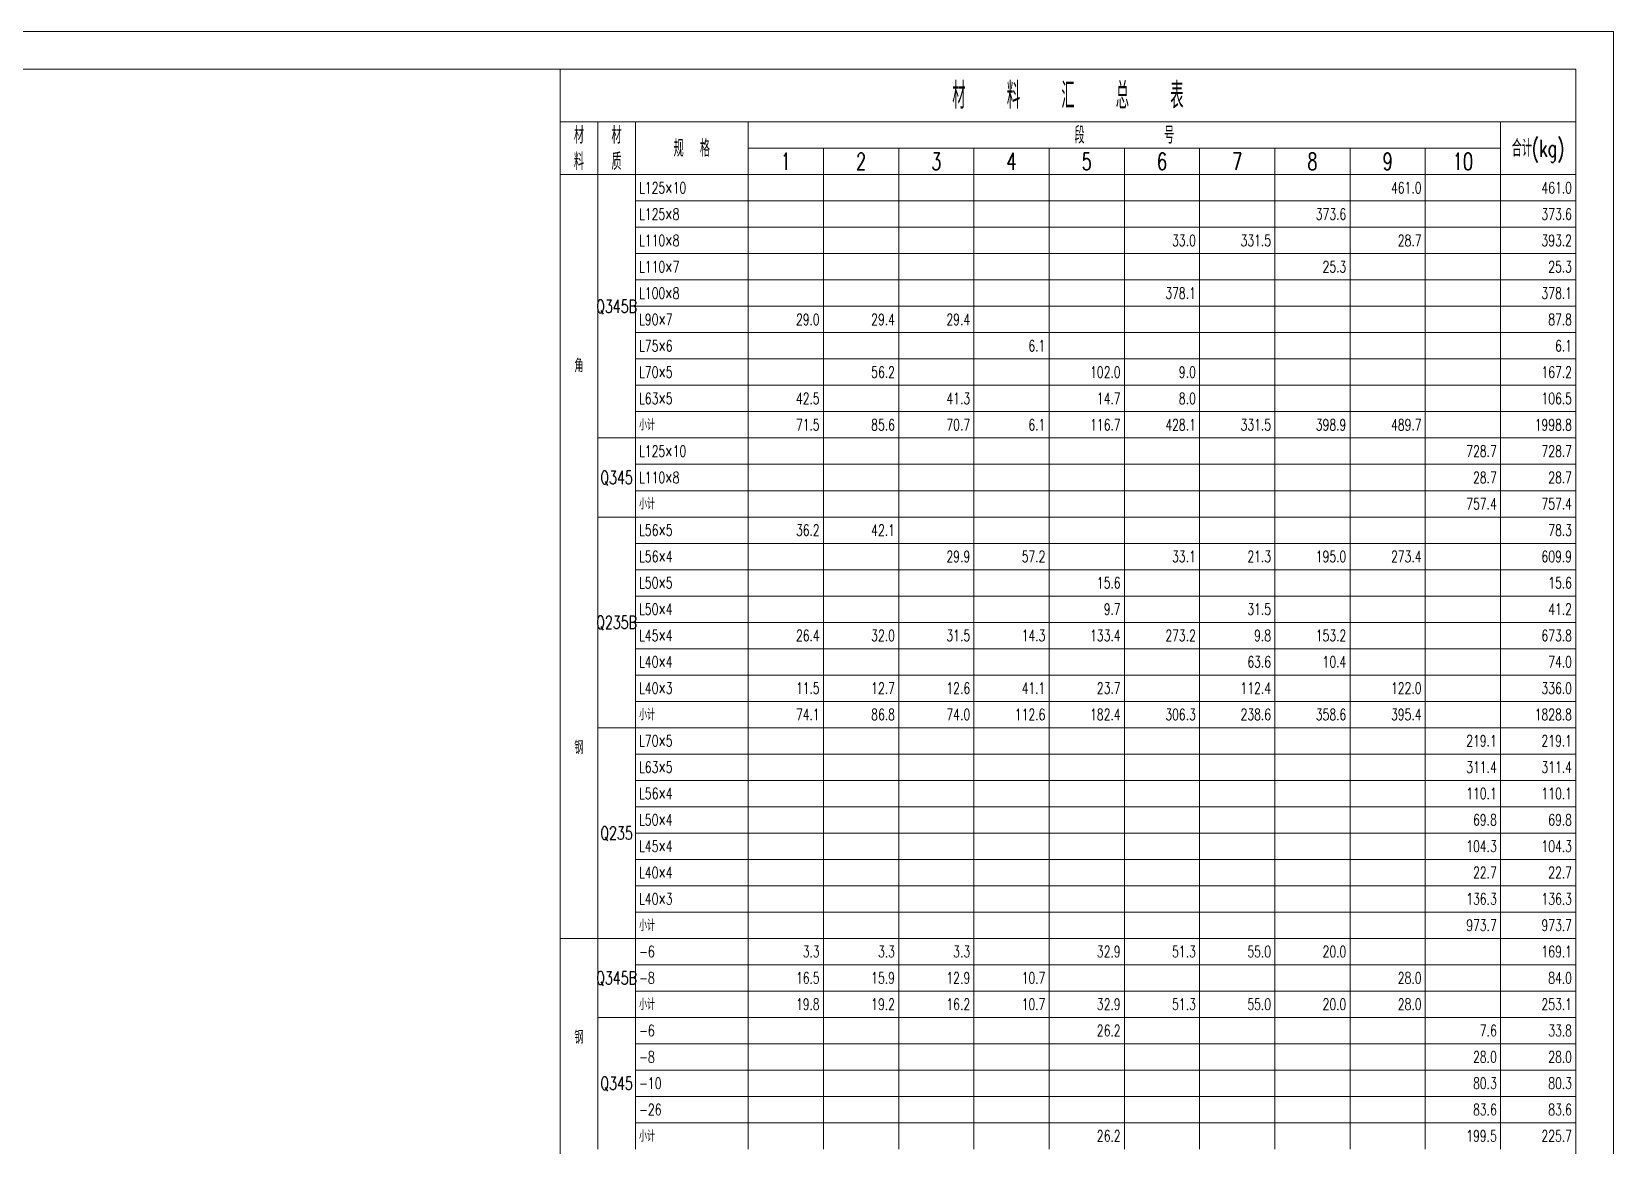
# Model space of a CAD drawing. Extents: x -13400 to 20340, y -61006 to 71674.
# Drawn here: x -4990 to 3420, y 65754 to 71674 of the extents above; entities that cross this region are included whole.
import ezdxf
from ezdxf.enums import TextEntityAlignment as Align

# ---------------------------------------------------------------- set-up
doc = ezdxf.new("R2010")
doc.units = 0
doc.header["$MEASUREMENT"] = 0
doc.layers.get('0').update_dxf_attribs({"linetype": 'CONTINUOUS', "lineweight": 25})
doc.styles.get("Standard").update_dxf_attribs({"font": 'simplex.shx', "width": 0.7, "height": 3, "bigfont": 'gbhzfs.shx'})

msp = doc.modelspace()

# ---------------------------------------------------------------- linework, layer by layer
at = {"color": 7, "linetype": 'Continuous', "lineweight": 18}
for p, q in [((-13400.26316, 71673.99352), (3419.73684, 71673.99352)), ((3419.73684, 59793.99352), (3419.73684, 71673.99352)), ((-12900.26316, 71473.99352), (3219.73684, 71473.99352)), ((3219.73684, 59993.99352), (3219.73684, 71473.99352))]:
    msp.add_line(p, q, dxfattribs=at)
at = {"color": 3, "linetype": 'Continuous', "lineweight": 13}
for p, q in [((-2180.26316, 71473.99352), (3219.73684, 71473.99352)), ((-2180.26316, 71473.99352), (-2180.26316, 70913.99352)), ((3219.73684, 71473.99352), (3219.73684, 70913.99352)), ((-2180.26316, 71193.99352), (3219.73684, 71193.99352)), ((-1980.26316, 71193.99352), (-1980.26316, 70913.99352)), ((-1780.26316, 71193.99352), (-1780.26316, 70913.99352)), ((-1180.26316, 71193.99352), (-1180.26316, 70913.99352)), ((2819.73684, 71193.99352), (2819.73684, 70913.99352)), ((-1180.26316, 71053.99352), (2819.73684, 71053.99352)), ((-780.26316, 71053.99352), (-780.26316, 70913.99352)), ((-380.26316, 71053.99352), (-380.26316, 70913.99352)), ((19.73684, 71053.99352), (19.73684, 70913.99352)), ((419.73684, 71053.99352), (419.73684, 70913.99352)), ((819.73684, 71053.99352), (819.73684, 70913.99352)), ((1219.73684, 71053.99352), (1219.73684, 70913.99352)), ((1619.73684, 71053.99352), (1619.73684, 70913.99352)), ((2019.73684, 71053.99352), (2019.73684, 70913.99352)), ((2419.73684, 71053.99352), (2419.73684, 70913.99352)), ((-2180.26316, 70913.99352), (3219.73684, 70913.99352)), ((-2180.26316, 70913.99352), (-2180.26316, 66853.99352)), ((-1980.26316, 70913.99352), (-1980.26316, 69513.99352)), ((-1780.26316, 70913.99352), (-1780.26316, 70773.99352)), ((-1180.26316, 70913.99352), (-1180.26316, 70773.99352)), ((-780.26316, 70913.99352), (-780.26316, 70773.99352)), ((-380.26316, 70913.99352), (-380.26316, 70773.99352)), ((19.73684, 70913.99352), (19.73684, 70773.99352)), ((419.73684, 70913.99352), (419.73684, 70773.99352)), ((819.73684, 70913.99352), (819.73684, 70773.99352)), ((1219.73684, 70913.99352), (1219.73684, 70773.99352)), ((1619.73684, 70913.99352), (1619.73684, 70773.99352)), ((2019.73684, 70913.99352), (2019.73684, 70773.99352)), ((2419.73684, 70913.99352), (2419.73684, 70773.99352)), ((2819.73684, 70913.99352), (2819.73684, 70773.99352)), ((3219.73684, 70913.99352), (3219.73684, 69513.99352)), ((3219.73684, 70913.99352), (3219.73684, 66853.99352)), ((-1780.26316, 70773.99352), (3219.73684, 70773.99352)), ((-1780.26316, 70773.99352), (-1780.26316, 70633.99352)), ((-1180.26316, 70773.99352), (-1180.26316, 70633.99352)), ((-780.26316, 70773.99352), (-780.26316, 70633.99352)), ((-380.26316, 70773.99352), (-380.26316, 70633.99352)), ((19.73684, 70773.99352), (19.73684, 70633.99352)), ((419.73684, 70773.99352), (419.73684, 70633.99352)), ((819.73684, 70773.99352), (819.73684, 70633.99352)), ((1219.73684, 70773.99352), (1219.73684, 70633.99352)), ((1619.73684, 70773.99352), (1619.73684, 70633.99352)), ((2019.73684, 70773.99352), (2019.73684, 70633.99352)), ((2419.73684, 70773.99352), (2419.73684, 70633.99352)), ((2819.73684, 70773.99352), (2819.73684, 70633.99352)), ((-1780.26316, 70633.99352), (3219.73684, 70633.99352)), ((-1780.26316, 70633.99352), (-1780.26316, 70493.99352)), ((-1180.26316, 70633.99352), (-1180.26316, 70493.99352)), ((-780.26316, 70633.99352), (-780.26316, 70493.99352)), ((-380.26316, 70633.99352), (-380.26316, 70493.99352)), ((19.73684, 70633.99352), (19.73684, 70493.99352)), ((419.73684, 70633.99352), (419.73684, 70493.99352)), ((819.73684, 70633.99352), (819.73684, 70493.99352)), ((1219.73684, 70633.99352), (1219.73684, 70493.99352)), ((1619.73684, 70633.99352), (1619.73684, 70493.99352)), ((2019.73684, 70633.99352), (2019.73684, 70493.99352)), ((2419.73684, 70633.99352), (2419.73684, 70493.99352)), ((2819.73684, 70633.99352), (2819.73684, 70493.99352)), ((-1780.26316, 70493.99352), (3219.73684, 70493.99352)), ((-1780.26316, 70493.99352), (-1780.26316, 70353.99352)), ((-1180.26316, 70493.99352), (-1180.26316, 70353.99352)), ((-780.26316, 70493.99352), (-780.26316, 70353.99352)), ((-380.26316, 70493.99352), (-380.26316, 70353.99352)), ((19.73684, 70493.99352), (19.73684, 70353.99352)), ((419.73684, 70493.99352), (419.73684, 70353.99352)), ((819.73684, 70493.99352), (819.73684, 70353.99352)), ((1219.73684, 70493.99352), (1219.73684, 70353.99352)), ((1619.73684, 70493.99352), (1619.73684, 70353.99352)), ((2019.73684, 70493.99352), (2019.73684, 70353.99352)), ((2419.73684, 70493.99352), (2419.73684, 70353.99352)), ((2819.73684, 70493.99352), (2819.73684, 70353.99352)), ((-1780.26316, 70353.99352), (3219.73684, 70353.99352)), ((-1780.26316, 70353.99352), (-1780.26316, 70213.99352)), ((-1180.26316, 70353.99352), (-1180.26316, 70213.99352)), ((-780.26316, 70353.99352), (-780.26316, 70213.99352)), ((-380.26316, 70353.99352), (-380.26316, 70213.99352)), ((19.73684, 70353.99352), (19.73684, 70213.99352)), ((419.73684, 70353.99352), (419.73684, 70213.99352)), ((819.73684, 70353.99352), (819.73684, 70213.99352)), ((1219.73684, 70353.99352), (1219.73684, 70213.99352)), ((1619.73684, 70353.99352), (1619.73684, 70213.99352)), ((2019.73684, 70353.99352), (2019.73684, 70213.99352)), ((2419.73684, 70353.99352), (2419.73684, 70213.99352)), ((2819.73684, 70353.99352), (2819.73684, 70213.99352)), ((-1780.26316, 70213.99352), (3219.73684, 70213.99352)), ((-1780.26316, 70213.99352), (-1780.26316, 70073.99352)), ((-1180.26316, 70213.99352), (-1180.26316, 70073.99352)), ((-780.26316, 70213.99352), (-780.26316, 70073.99352)), ((-380.26316, 70213.99352), (-380.26316, 70073.99352)), ((19.73684, 70213.99352), (19.73684, 70073.99352)), ((419.73684, 70213.99352), (419.73684, 70073.99352)), ((819.73684, 70213.99352), (819.73684, 70073.99352)), ((1219.73684, 70213.99352), (1219.73684, 70073.99352)), ((1619.73684, 70213.99352), (1619.73684, 70073.99352)), ((2019.73684, 70213.99352), (2019.73684, 70073.99352)), ((2419.73684, 70213.99352), (2419.73684, 70073.99352)), ((2819.73684, 70213.99352), (2819.73684, 70073.99352)), ((-1780.26316, 70073.99352), (3219.73684, 70073.99352)), ((-1780.26316, 70073.99352), (-1780.26316, 69933.99352)), ((-1180.26316, 70073.99352), (-1180.26316, 69933.99352)), ((-780.26316, 70073.99352), (-780.26316, 69933.99352)), ((-380.26316, 70073.99352), (-380.26316, 69933.99352)), ((19.73684, 70073.99352), (19.73684, 69933.99352)), ((419.73684, 70073.99352), (419.73684, 69933.99352)), ((819.73684, 70073.99352), (819.73684, 69933.99352)), ((1219.73684, 70073.99352), (1219.73684, 69933.99352)), ((1619.73684, 70073.99352), (1619.73684, 69933.99352)), ((2019.73684, 70073.99352), (2019.73684, 69933.99352)), ((2419.73684, 70073.99352), (2419.73684, 69933.99352)), ((2819.73684, 70073.99352), (2819.73684, 69933.99352)), ((-1780.26316, 69933.99352), (3219.73684, 69933.99352)), ((-1780.26316, 69933.99352), (-1780.26316, 69793.99352)), ((-1180.26316, 69933.99352), (-1180.26316, 69793.99352)), ((-780.26316, 69933.99352), (-780.26316, 69793.99352)), ((-380.26316, 69933.99352), (-380.26316, 69793.99352)), ((19.73684, 69933.99352), (19.73684, 69793.99352)), ((419.73684, 69933.99352), (419.73684, 69793.99352)), ((819.73684, 69933.99352), (819.73684, 69793.99352)), ((1219.73684, 69933.99352), (1219.73684, 69793.99352)), ((1619.73684, 69933.99352), (1619.73684, 69793.99352)), ((2019.73684, 69933.99352), (2019.73684, 69793.99352)), ((2419.73684, 69933.99352), (2419.73684, 69793.99352)), ((2819.73684, 69933.99352), (2819.73684, 69793.99352)), ((-1780.26316, 69793.99352), (3219.73684, 69793.99352)), ((-1780.26316, 69793.99352), (-1780.26316, 69653.99352)), ((-1180.26316, 69793.99352), (-1180.26316, 69653.99352)), ((-780.26316, 69793.99352), (-780.26316, 69653.99352)), ((-380.26316, 69793.99352), (-380.26316, 69653.99352)), ((19.73684, 69793.99352), (19.73684, 69653.99352)), ((419.73684, 69793.99352), (419.73684, 69653.99352)), ((819.73684, 69793.99352), (819.73684, 69653.99352)), ((1219.73684, 69793.99352), (1219.73684, 69653.99352)), ((1619.73684, 69793.99352), (1619.73684, 69653.99352)), ((2019.73684, 69793.99352), (2019.73684, 69653.99352)), ((2419.73684, 69793.99352), (2419.73684, 69653.99352)), ((2819.73684, 69793.99352), (2819.73684, 69653.99352)), ((-1780.26316, 69653.99352), (3219.73684, 69653.99352)), ((-1780.26316, 69653.99352), (-1780.26316, 69513.99352)), ((-1180.26316, 69653.99352), (-1180.26316, 69513.99352)), ((-780.26316, 69653.99352), (-780.26316, 69513.99352)), ((-380.26316, 69653.99352), (-380.26316, 69513.99352)), ((19.73684, 69653.99352), (19.73684, 69513.99352)), ((419.73684, 69653.99352), (419.73684, 69513.99352)), ((819.73684, 69653.99352), (819.73684, 69513.99352)), ((1219.73684, 69653.99352), (1219.73684, 69513.99352)), ((1619.73684, 69653.99352), (1619.73684, 69513.99352)), ((2019.73684, 69653.99352), (2019.73684, 69513.99352)), ((2419.73684, 69653.99352), (2419.73684, 69513.99352)), ((2819.73684, 69653.99352), (2819.73684, 69513.99352)), ((-1980.26316, 69513.99352), (-1780.26316, 69513.99352)), ((-1980.26316, 69513.99352), (-1980.26316, 69093.99352)), ((-1780.26316, 69513.99352), (3219.73684, 69513.99352)), ((-1780.26316, 69513.99352), (-1780.26316, 69373.99352)), ((-1180.26316, 69513.99352), (-1180.26316, 69373.99352)), ((-780.26316, 69513.99352), (-780.26316, 69373.99352)), ((-380.26316, 69513.99352), (-380.26316, 69373.99352)), ((19.73684, 69513.99352), (19.73684, 69373.99352)), ((419.73684, 69513.99352), (419.73684, 69373.99352)), ((819.73684, 69513.99352), (819.73684, 69373.99352)), ((1219.73684, 69513.99352), (1219.73684, 69373.99352)), ((1619.73684, 69513.99352), (1619.73684, 69373.99352)), ((2019.73684, 69513.99352), (2019.73684, 69373.99352)), ((2419.73684, 69513.99352), (2419.73684, 69373.99352)), ((2819.73684, 69513.99352), (2819.73684, 69373.99352)), ((3219.73684, 69513.99352), (3219.73684, 69093.99352)), ((-1780.26316, 69373.99352), (3219.73684, 69373.99352)), ((-1780.26316, 69373.99352), (-1780.26316, 69233.99352)), ((-1180.26316, 69373.99352), (-1180.26316, 69233.99352)), ((-780.26316, 69373.99352), (-780.26316, 69233.99352)), ((-380.26316, 69373.99352), (-380.26316, 69233.99352)), ((19.73684, 69373.99352), (19.73684, 69233.99352)), ((419.73684, 69373.99352), (419.73684, 69233.99352)), ((819.73684, 69373.99352), (819.73684, 69233.99352)), ((1219.73684, 69373.99352), (1219.73684, 69233.99352)), ((1619.73684, 69373.99352), (1619.73684, 69233.99352)), ((2019.73684, 69373.99352), (2019.73684, 69233.99352)), ((2419.73684, 69373.99352), (2419.73684, 69233.99352)), ((2819.73684, 69373.99352), (2819.73684, 69233.99352)), ((-1780.26316, 69233.99352), (3219.73684, 69233.99352)), ((-1780.26316, 69233.99352), (-1780.26316, 69093.99352)), ((-1180.26316, 69233.99352), (-1180.26316, 69093.99352)), ((-780.26316, 69233.99352), (-780.26316, 69093.99352)), ((-380.26316, 69233.99352), (-380.26316, 69093.99352)), ((19.73684, 69233.99352), (19.73684, 69093.99352)), ((419.73684, 69233.99352), (419.73684, 69093.99352)), ((819.73684, 69233.99352), (819.73684, 69093.99352)), ((1219.73684, 69233.99352), (1219.73684, 69093.99352)), ((1619.73684, 69233.99352), (1619.73684, 69093.99352)), ((2019.73684, 69233.99352), (2019.73684, 69093.99352)), ((2419.73684, 69233.99352), (2419.73684, 69093.99352)), ((2819.73684, 69233.99352), (2819.73684, 69093.99352)), ((-1980.26316, 69093.99352), (-1780.26316, 69093.99352)), ((-1980.26316, 69093.99352), (-1980.26316, 67973.99352)), ((-1780.26316, 69093.99352), (3219.73684, 69093.99352)), ((-1780.26316, 69093.99352), (-1780.26316, 68953.99352)), ((-1180.26316, 69093.99352), (-1180.26316, 68953.99352)), ((-780.26316, 69093.99352), (-780.26316, 68953.99352)), ((-380.26316, 69093.99352), (-380.26316, 68953.99352)), ((19.73684, 69093.99352), (19.73684, 68953.99352)), ((419.73684, 69093.99352), (419.73684, 68953.99352)), ((819.73684, 69093.99352), (819.73684, 68953.99352)), ((1219.73684, 69093.99352), (1219.73684, 68953.99352)), ((1619.73684, 69093.99352), (1619.73684, 68953.99352)), ((2019.73684, 69093.99352), (2019.73684, 68953.99352)), ((2419.73684, 69093.99352), (2419.73684, 68953.99352)), ((2819.73684, 69093.99352), (2819.73684, 68953.99352)), ((3219.73684, 69093.99352), (3219.73684, 67973.99352)), ((-1780.26316, 68953.99352), (3219.73684, 68953.99352)), ((-1780.26316, 68953.99352), (-1780.26316, 68813.99352)), ((-1180.26316, 68953.99352), (-1180.26316, 68813.99352)), ((-780.26316, 68953.99352), (-780.26316, 68813.99352)), ((-380.26316, 68953.99352), (-380.26316, 68813.99352)), ((19.73684, 68953.99352), (19.73684, 68813.99352)), ((419.73684, 68953.99352), (419.73684, 68813.99352)), ((819.73684, 68953.99352), (819.73684, 68813.99352)), ((1219.73684, 68953.99352), (1219.73684, 68813.99352)), ((1619.73684, 68953.99352), (1619.73684, 68813.99352)), ((2019.73684, 68953.99352), (2019.73684, 68813.99352)), ((2419.73684, 68953.99352), (2419.73684, 68813.99352)), ((2819.73684, 68953.99352), (2819.73684, 68813.99352)), ((-1780.26316, 68813.99352), (3219.73684, 68813.99352)), ((-1780.26316, 68813.99352), (-1780.26316, 68673.99352)), ((-1180.26316, 68813.99352), (-1180.26316, 68673.99352)), ((-780.26316, 68813.99352), (-780.26316, 68673.99352)), ((-380.26316, 68813.99352), (-380.26316, 68673.99352)), ((19.73684, 68813.99352), (19.73684, 68673.99352)), ((419.73684, 68813.99352), (419.73684, 68673.99352)), ((819.73684, 68813.99352), (819.73684, 68673.99352)), ((1219.73684, 68813.99352), (1219.73684, 68673.99352)), ((1619.73684, 68813.99352), (1619.73684, 68673.99352)), ((2019.73684, 68813.99352), (2019.73684, 68673.99352)), ((2419.73684, 68813.99352), (2419.73684, 68673.99352)), ((2819.73684, 68813.99352), (2819.73684, 68673.99352)), ((-1780.26316, 68673.99352), (3219.73684, 68673.99352)), ((-1780.26316, 68673.99352), (-1780.26316, 68533.99352)), ((-1180.26316, 68673.99352), (-1180.26316, 68533.99352)), ((-780.26316, 68673.99352), (-780.26316, 68533.99352)), ((-380.26316, 68673.99352), (-380.26316, 68533.99352)), ((19.73684, 68673.99352), (19.73684, 68533.99352)), ((419.73684, 68673.99352), (419.73684, 68533.99352)), ((819.73684, 68673.99352), (819.73684, 68533.99352)), ((1219.73684, 68673.99352), (1219.73684, 68533.99352)), ((1619.73684, 68673.99352), (1619.73684, 68533.99352)), ((2019.73684, 68673.99352), (2019.73684, 68533.99352)), ((2419.73684, 68673.99352), (2419.73684, 68533.99352)), ((2819.73684, 68673.99352), (2819.73684, 68533.99352)), ((-1780.26316, 68533.99352), (3219.73684, 68533.99352)), ((-1780.26316, 68533.99352), (-1780.26316, 68393.99352)), ((-1180.26316, 68533.99352), (-1180.26316, 68393.99352)), ((-780.26316, 68533.99352), (-780.26316, 68393.99352)), ((-380.26316, 68533.99352), (-380.26316, 68393.99352)), ((19.73684, 68533.99352), (19.73684, 68393.99352)), ((419.73684, 68533.99352), (419.73684, 68393.99352)), ((819.73684, 68533.99352), (819.73684, 68393.99352)), ((1219.73684, 68533.99352), (1219.73684, 68393.99352)), ((1619.73684, 68533.99352), (1619.73684, 68393.99352)), ((2019.73684, 68533.99352), (2019.73684, 68393.99352)), ((2419.73684, 68533.99352), (2419.73684, 68393.99352)), ((2819.73684, 68533.99352), (2819.73684, 68393.99352)), ((-1780.26316, 68393.99352), (3219.73684, 68393.99352)), ((-1780.26316, 68393.99352), (-1780.26316, 68253.99352)), ((-1180.26316, 68393.99352), (-1180.26316, 68253.99352)), ((-780.26316, 68393.99352), (-780.26316, 68253.99352)), ((-380.26316, 68393.99352), (-380.26316, 68253.99352)), ((19.73684, 68393.99352), (19.73684, 68253.99352)), ((419.73684, 68393.99352), (419.73684, 68253.99352)), ((819.73684, 68393.99352), (819.73684, 68253.99352)), ((1219.73684, 68393.99352), (1219.73684, 68253.99352)), ((1619.73684, 68393.99352), (1619.73684, 68253.99352)), ((2019.73684, 68393.99352), (2019.73684, 68253.99352)), ((2419.73684, 68393.99352), (2419.73684, 68253.99352)), ((2819.73684, 68393.99352), (2819.73684, 68253.99352)), ((-1780.26316, 68253.99352), (3219.73684, 68253.99352)), ((-1780.26316, 68253.99352), (-1780.26316, 68113.99352)), ((-1180.26316, 68253.99352), (-1180.26316, 68113.99352)), ((-780.26316, 68253.99352), (-780.26316, 68113.99352)), ((-380.26316, 68253.99352), (-380.26316, 68113.99352)), ((19.73684, 68253.99352), (19.73684, 68113.99352)), ((419.73684, 68253.99352), (419.73684, 68113.99352)), ((819.73684, 68253.99352), (819.73684, 68113.99352)), ((1219.73684, 68253.99352), (1219.73684, 68113.99352)), ((1619.73684, 68253.99352), (1619.73684, 68113.99352)), ((2019.73684, 68253.99352), (2019.73684, 68113.99352)), ((2419.73684, 68253.99352), (2419.73684, 68113.99352)), ((2819.73684, 68253.99352), (2819.73684, 68113.99352)), ((-1780.26316, 68113.99352), (3219.73684, 68113.99352)), ((-1780.26316, 68113.99352), (-1780.26316, 67973.99352)), ((-1180.26316, 68113.99352), (-1180.26316, 67973.99352)), ((-780.26316, 68113.99352), (-780.26316, 67973.99352)), ((-380.26316, 68113.99352), (-380.26316, 67973.99352)), ((19.73684, 68113.99352), (19.73684, 67973.99352)), ((419.73684, 68113.99352), (419.73684, 67973.99352)), ((819.73684, 68113.99352), (819.73684, 67973.99352)), ((1219.73684, 68113.99352), (1219.73684, 67973.99352)), ((1619.73684, 68113.99352), (1619.73684, 67973.99352)), ((2019.73684, 68113.99352), (2019.73684, 67973.99352)), ((2419.73684, 68113.99352), (2419.73684, 67973.99352)), ((2819.73684, 68113.99352), (2819.73684, 67973.99352)), ((-1980.26316, 67973.99352), (-1780.26316, 67973.99352)), ((-1980.26316, 67973.99352), (-1980.26316, 66853.99352)), ((-1780.26316, 67973.99352), (3219.73684, 67973.99352)), ((-1780.26316, 67973.99352), (-1780.26316, 67833.99352)), ((-1180.26316, 67973.99352), (-1180.26316, 67833.99352)), ((-780.26316, 67973.99352), (-780.26316, 67833.99352)), ((-380.26316, 67973.99352), (-380.26316, 67833.99352)), ((19.73684, 67973.99352), (19.73684, 67833.99352)), ((419.73684, 67973.99352), (419.73684, 67833.99352)), ((819.73684, 67973.99352), (819.73684, 67833.99352)), ((1219.73684, 67973.99352), (1219.73684, 67833.99352)), ((1619.73684, 67973.99352), (1619.73684, 67833.99352)), ((2019.73684, 67973.99352), (2019.73684, 67833.99352)), ((2419.73684, 67973.99352), (2419.73684, 67833.99352)), ((2819.73684, 67973.99352), (2819.73684, 67833.99352)), ((3219.73684, 67973.99352), (3219.73684, 66853.99352)), ((-1780.26316, 67833.99352), (3219.73684, 67833.99352)), ((-1780.26316, 67833.99352), (-1780.26316, 67693.99352)), ((-1180.26316, 67833.99352), (-1180.26316, 67693.99352)), ((-780.26316, 67833.99352), (-780.26316, 67693.99352)), ((-380.26316, 67833.99352), (-380.26316, 67693.99352)), ((19.73684, 67833.99352), (19.73684, 67693.99352)), ((419.73684, 67833.99352), (419.73684, 67693.99352)), ((819.73684, 67833.99352), (819.73684, 67693.99352)), ((1219.73684, 67833.99352), (1219.73684, 67693.99352)), ((1619.73684, 67833.99352), (1619.73684, 67693.99352)), ((2019.73684, 67833.99352), (2019.73684, 67693.99352)), ((2419.73684, 67833.99352), (2419.73684, 67693.99352)), ((2819.73684, 67833.99352), (2819.73684, 67693.99352)), ((-1780.26316, 67693.99352), (3219.73684, 67693.99352)), ((-1780.26316, 67693.99352), (-1780.26316, 67553.99352)), ((-1180.26316, 67693.99352), (-1180.26316, 67553.99352)), ((-780.26316, 67693.99352), (-780.26316, 67553.99352)), ((-380.26316, 67693.99352), (-380.26316, 67553.99352)), ((19.73684, 67693.99352), (19.73684, 67553.99352)), ((419.73684, 67693.99352), (419.73684, 67553.99352)), ((819.73684, 67693.99352), (819.73684, 67553.99352)), ((1219.73684, 67693.99352), (1219.73684, 67553.99352)), ((1619.73684, 67693.99352), (1619.73684, 67553.99352)), ((2019.73684, 67693.99352), (2019.73684, 67553.99352)), ((2419.73684, 67693.99352), (2419.73684, 67553.99352)), ((2819.73684, 67693.99352), (2819.73684, 67553.99352)), ((-1780.26316, 67553.99352), (3219.73684, 67553.99352)), ((-1780.26316, 67553.99352), (-1780.26316, 67413.99352)), ((-1180.26316, 67553.99352), (-1180.26316, 67413.99352)), ((-780.26316, 67553.99352), (-780.26316, 67413.99352)), ((-380.26316, 67553.99352), (-380.26316, 67413.99352)), ((19.73684, 67553.99352), (19.73684, 67413.99352)), ((419.73684, 67553.99352), (419.73684, 67413.99352)), ((819.73684, 67553.99352), (819.73684, 67413.99352)), ((1219.73684, 67553.99352), (1219.73684, 67413.99352)), ((1619.73684, 67553.99352), (1619.73684, 67413.99352)), ((2019.73684, 67553.99352), (2019.73684, 67413.99352)), ((2419.73684, 67553.99352), (2419.73684, 67413.99352)), ((2819.73684, 67553.99352), (2819.73684, 67413.99352)), ((-1780.26316, 67413.99352), (3219.73684, 67413.99352)), ((-1780.26316, 67413.99352), (-1780.26316, 67273.99352)), ((-1180.26316, 67413.99352), (-1180.26316, 67273.99352)), ((-780.26316, 67413.99352), (-780.26316, 67273.99352)), ((-380.26316, 67413.99352), (-380.26316, 67273.99352)), ((19.73684, 67413.99352), (19.73684, 67273.99352)), ((419.73684, 67413.99352), (419.73684, 67273.99352)), ((819.73684, 67413.99352), (819.73684, 67273.99352)), ((1219.73684, 67413.99352), (1219.73684, 67273.99352)), ((1619.73684, 67413.99352), (1619.73684, 67273.99352)), ((2019.73684, 67413.99352), (2019.73684, 67273.99352)), ((2419.73684, 67413.99352), (2419.73684, 67273.99352)), ((2819.73684, 67413.99352), (2819.73684, 67273.99352)), ((-1780.26316, 67273.99352), (3219.73684, 67273.99352)), ((-1780.26316, 67273.99352), (-1780.26316, 67133.99352)), ((-1180.26316, 67273.99352), (-1180.26316, 67133.99352)), ((-780.26316, 67273.99352), (-780.26316, 67133.99352)), ((-380.26316, 67273.99352), (-380.26316, 67133.99352)), ((19.73684, 67273.99352), (19.73684, 67133.99352)), ((419.73684, 67273.99352), (419.73684, 67133.99352)), ((819.73684, 67273.99352), (819.73684, 67133.99352)), ((1219.73684, 67273.99352), (1219.73684, 67133.99352)), ((1619.73684, 67273.99352), (1619.73684, 67133.99352)), ((2019.73684, 67273.99352), (2019.73684, 67133.99352)), ((2419.73684, 67273.99352), (2419.73684, 67133.99352)), ((2819.73684, 67273.99352), (2819.73684, 67133.99352)), ((-1780.26316, 67133.99352), (3219.73684, 67133.99352)), ((-1780.26316, 67133.99352), (-1780.26316, 66993.99352)), ((-1180.26316, 67133.99352), (-1180.26316, 66993.99352)), ((-780.26316, 67133.99352), (-780.26316, 66993.99352)), ((-380.26316, 67133.99352), (-380.26316, 66993.99352)), ((19.73684, 67133.99352), (19.73684, 66993.99352)), ((419.73684, 67133.99352), (419.73684, 66993.99352)), ((819.73684, 67133.99352), (819.73684, 66993.99352)), ((1219.73684, 67133.99352), (1219.73684, 66993.99352)), ((1619.73684, 67133.99352), (1619.73684, 66993.99352)), ((2019.73684, 67133.99352), (2019.73684, 66993.99352)), ((2419.73684, 67133.99352), (2419.73684, 66993.99352)), ((2819.73684, 67133.99352), (2819.73684, 66993.99352)), ((-1780.26316, 66993.99352), (3219.73684, 66993.99352)), ((-1780.26316, 66993.99352), (-1780.26316, 66853.99352)), ((-1180.26316, 66993.99352), (-1180.26316, 66853.99352)), ((-780.26316, 66993.99352), (-780.26316, 66853.99352)), ((-380.26316, 66993.99352), (-380.26316, 66853.99352)), ((19.73684, 66993.99352), (19.73684, 66853.99352)), ((419.73684, 66993.99352), (419.73684, 66853.99352)), ((819.73684, 66993.99352), (819.73684, 66853.99352)), ((1219.73684, 66993.99352), (1219.73684, 66853.99352)), ((1619.73684, 66993.99352), (1619.73684, 66853.99352)), ((2019.73684, 66993.99352), (2019.73684, 66853.99352)), ((2419.73684, 66993.99352), (2419.73684, 66853.99352)), ((2819.73684, 66993.99352), (2819.73684, 66853.99352)), ((-2180.26316, 66853.99352), (-1980.26316, 66853.99352)), ((-2180.26316, 66853.99352), (-2180.26316, 64753.99352)), ((-1980.26316, 66853.99352), (-1780.26316, 66853.99352)), ((-1980.26316, 66853.99352), (-1980.26316, 66433.99352)), ((-1780.26316, 66853.99352), (3219.73684, 66853.99352)), ((-1780.26316, 66853.99352), (-1780.26316, 66713.99352)), ((-1180.26316, 66853.99352), (-1180.26316, 66713.99352)), ((-780.26316, 66853.99352), (-780.26316, 66713.99352)), ((-380.26316, 66853.99352), (-380.26316, 66713.99352)), ((19.73684, 66853.99352), (19.73684, 66713.99352)), ((419.73684, 66853.99352), (419.73684, 66713.99352)), ((819.73684, 66853.99352), (819.73684, 66713.99352)), ((1219.73684, 66853.99352), (1219.73684, 66713.99352)), ((1619.73684, 66853.99352), (1619.73684, 66713.99352)), ((2019.73684, 66853.99352), (2019.73684, 66713.99352)), ((2419.73684, 66853.99352), (2419.73684, 66713.99352)), ((2819.73684, 66853.99352), (2819.73684, 66713.99352)), ((3219.73684, 66853.99352), (3219.73684, 66433.99352)), ((3219.73684, 66853.99352), (3219.73684, 64753.99352)), ((-1780.26316, 66713.99352), (3219.73684, 66713.99352)), ((-1780.26316, 66713.99352), (-1780.26316, 66573.99352)), ((-1180.26316, 66713.99352), (-1180.26316, 66573.99352)), ((-780.26316, 66713.99352), (-780.26316, 66573.99352)), ((-380.26316, 66713.99352), (-380.26316, 66573.99352)), ((19.73684, 66713.99352), (19.73684, 66573.99352)), ((419.73684, 66713.99352), (419.73684, 66573.99352)), ((819.73684, 66713.99352), (819.73684, 66573.99352)), ((1219.73684, 66713.99352), (1219.73684, 66573.99352)), ((1619.73684, 66713.99352), (1619.73684, 66573.99352)), ((2019.73684, 66713.99352), (2019.73684, 66573.99352)), ((2419.73684, 66713.99352), (2419.73684, 66573.99352)), ((2819.73684, 66713.99352), (2819.73684, 66573.99352)), ((-1780.26316, 66573.99352), (3219.73684, 66573.99352)), ((-1780.26316, 66573.99352), (-1780.26316, 66433.99352)), ((-1180.26316, 66573.99352), (-1180.26316, 66433.99352)), ((-780.26316, 66573.99352), (-780.26316, 66433.99352)), ((-380.26316, 66573.99352), (-380.26316, 66433.99352)), ((19.73684, 66573.99352), (19.73684, 66433.99352)), ((419.73684, 66573.99352), (419.73684, 66433.99352)), ((819.73684, 66573.99352), (819.73684, 66433.99352)), ((1219.73684, 66573.99352), (1219.73684, 66433.99352)), ((1619.73684, 66573.99352), (1619.73684, 66433.99352)), ((2019.73684, 66573.99352), (2019.73684, 66433.99352)), ((2419.73684, 66573.99352), (2419.73684, 66433.99352)), ((2819.73684, 66573.99352), (2819.73684, 66433.99352)), ((-1980.26316, 66433.99352), (-1780.26316, 66433.99352)), ((-1980.26316, 66433.99352), (-1980.26316, 65733.99352)), ((-1780.26316, 66433.99352), (3219.73684, 66433.99352)), ((-1780.26316, 66433.99352), (-1780.26316, 66293.99352)), ((-1180.26316, 66433.99352), (-1180.26316, 66293.99352)), ((-780.26316, 66433.99352), (-780.26316, 66293.99352)), ((-380.26316, 66433.99352), (-380.26316, 66293.99352)), ((19.73684, 66433.99352), (19.73684, 66293.99352)), ((419.73684, 66433.99352), (419.73684, 66293.99352)), ((819.73684, 66433.99352), (819.73684, 66293.99352)), ((1219.73684, 66433.99352), (1219.73684, 66293.99352)), ((1619.73684, 66433.99352), (1619.73684, 66293.99352)), ((2019.73684, 66433.99352), (2019.73684, 66293.99352)), ((2419.73684, 66433.99352), (2419.73684, 66293.99352)), ((2819.73684, 66433.99352), (2819.73684, 66293.99352)), ((3219.73684, 66433.99352), (3219.73684, 65733.99352)), ((-1780.26316, 66293.99352), (3219.73684, 66293.99352)), ((-1780.26316, 66293.99352), (-1780.26316, 66153.99352)), ((-1180.26316, 66293.99352), (-1180.26316, 66153.99352)), ((-780.26316, 66293.99352), (-780.26316, 66153.99352)), ((-380.26316, 66293.99352), (-380.26316, 66153.99352)), ((19.73684, 66293.99352), (19.73684, 66153.99352)), ((419.73684, 66293.99352), (419.73684, 66153.99352)), ((819.73684, 66293.99352), (819.73684, 66153.99352)), ((1219.73684, 66293.99352), (1219.73684, 66153.99352)), ((1619.73684, 66293.99352), (1619.73684, 66153.99352)), ((2019.73684, 66293.99352), (2019.73684, 66153.99352)), ((2419.73684, 66293.99352), (2419.73684, 66153.99352)), ((2819.73684, 66293.99352), (2819.73684, 66153.99352)), ((-1780.26316, 66153.99352), (3219.73684, 66153.99352)), ((-1780.26316, 66153.99352), (-1780.26316, 66013.99352)), ((-1180.26316, 66153.99352), (-1180.26316, 66013.99352)), ((-780.26316, 66153.99352), (-780.26316, 66013.99352)), ((-380.26316, 66153.99352), (-380.26316, 66013.99352)), ((19.73684, 66153.99352), (19.73684, 66013.99352)), ((419.73684, 66153.99352), (419.73684, 66013.99352)), ((819.73684, 66153.99352), (819.73684, 66013.99352)), ((1219.73684, 66153.99352), (1219.73684, 66013.99352)), ((1619.73684, 66153.99352), (1619.73684, 66013.99352)), ((2019.73684, 66153.99352), (2019.73684, 66013.99352)), ((2419.73684, 66153.99352), (2419.73684, 66013.99352)), ((2819.73684, 66153.99352), (2819.73684, 66013.99352)), ((-1780.26316, 66013.99352), (3219.73684, 66013.99352)), ((-1780.26316, 66013.99352), (-1780.26316, 65873.99352)), ((-1180.26316, 66013.99352), (-1180.26316, 65873.99352)), ((-780.26316, 66013.99352), (-780.26316, 65873.99352)), ((-380.26316, 66013.99352), (-380.26316, 65873.99352)), ((19.73684, 66013.99352), (19.73684, 65873.99352)), ((419.73684, 66013.99352), (419.73684, 65873.99352)), ((819.73684, 66013.99352), (819.73684, 65873.99352)), ((1219.73684, 66013.99352), (1219.73684, 65873.99352)), ((1619.73684, 66013.99352), (1619.73684, 65873.99352)), ((2019.73684, 66013.99352), (2019.73684, 65873.99352)), ((2419.73684, 66013.99352), (2419.73684, 65873.99352)), ((2819.73684, 66013.99352), (2819.73684, 65873.99352)), ((-1780.26316, 65873.99352), (3219.73684, 65873.99352)), ((-1780.26316, 65873.99352), (-1780.26316, 65733.99352)), ((-1180.26316, 65873.99352), (-1180.26316, 65733.99352)), ((-780.26316, 65873.99352), (-780.26316, 65733.99352)), ((-380.26316, 65873.99352), (-380.26316, 65733.99352)), ((19.73684, 65873.99352), (19.73684, 65733.99352)), ((419.73684, 65873.99352), (419.73684, 65733.99352)), ((819.73684, 65873.99352), (819.73684, 65733.99352)), ((1219.73684, 65873.99352), (1219.73684, 65733.99352)), ((1619.73684, 65873.99352), (1619.73684, 65733.99352)), ((2019.73684, 65873.99352), (2019.73684, 65733.99352)), ((2419.73684, 65873.99352), (2419.73684, 65733.99352)), ((2819.73684, 65873.99352), (2819.73684, 65733.99352))]:
    msp.add_line(p, q, dxfattribs=at)

# ---------------------------------------------------------------- texts
at = {"color": 3, "linetype": 'Continuous', "lineweight": 13, "width": 0.7}
for s, height, p in [('材   料   汇   总   表', 140, (519.73684, 71333.99352)), ('材', 90, (-2080.26316, 71123.99352)), ('材', 90, (-1880.26316, 71123.99352)), ('段         号', 90, (819.73684, 71123.99352)), ('规  格', 90, (-1480.26316, 71053.99352)), ('合计(kg)', 90, (3019.73684, 71053.99352)), ('料', 90, (-2080.26316, 70983.99352)), ('质', 90, (-1880.26316, 70983.99352)), ('1', 90, (-980.26316, 70983.99352)), ('2', 90, (-580.26316, 70983.99352)), ('3', 90, (-180.26316, 70983.99352)), ('4', 90, (219.73684, 70983.99352)), ('5', 90, (619.73684, 70983.99352)), ('6', 90, (1019.73684, 70983.99352)), ('7', 90, (1419.73684, 70983.99352)), ('8', 90, (1819.73684, 70983.99352)), ('9', 90, (2219.73684, 70983.99352)), ('10', 90, (2619.73684, 70983.99352)), ('Q345B', 70, (-1880.26316, 70213.99352)), ('角', 70, (-2080.26316, 69898.99352)), ('Q345', 70, (-1880.26316, 69303.99352)), ('Q235B', 70, (-1880.26316, 68533.99352)), ('钢', 70, (-2080.26316, 67868.99352)), ('Q235', 70, (-1880.26316, 67413.99352)), ('Q345B', 70, (-1880.26316, 66643.99352)), ('钢', 70, (-2080.26316, 66328.99352)), ('Q345', 70, (-1880.26316, 66083.99352))]:
    msp.add_text(s, height=height, dxfattribs=at).set_placement(p, align=Align.MIDDLE_CENTER)
for s, p in [('L125×10', (-1760.26316, 70843.99352)), ('L125×8', (-1760.26316, 70703.99352)), ('L110×8', (-1760.26316, 70563.99352)), ('L110×7', (-1760.26316, 70423.99352)), ('L100×8', (-1760.26316, 70283.99352)), ('L90×7', (-1760.26316, 70143.99352)), ('L75×6', (-1760.26316, 70003.99352)), ('L70×5', (-1760.26316, 69863.99352)), ('L63×5', (-1760.26316, 69723.99352)), ('小计', (-1760.26316, 69583.99352)), ('L125×10', (-1760.26316, 69443.99352)), ('L110×8', (-1760.26316, 69303.99352)), ('小计', (-1760.26316, 69163.99352)), ('L56×5', (-1760.26316, 69023.99352)), ('L56×4', (-1760.26316, 68883.99352)), ('L50×5', (-1760.26316, 68743.99352)), ('L50×4', (-1760.26316, 68603.99352)), ('L45×4', (-1760.26316, 68463.99352)), ('L40×4', (-1760.26316, 68323.99352)), ('L40×3', (-1760.26316, 68183.99352)), ('小计', (-1760.26316, 68043.99352)), ('L70×5', (-1760.26316, 67903.99352)), ('L63×5', (-1760.26316, 67763.99352)), ('L56×4', (-1760.26316, 67623.99352)), ('L50×4', (-1760.26316, 67483.99352)), ('L45×4', (-1760.26316, 67343.99352)), ('L40×4', (-1760.26316, 67203.99352)), ('L40×3', (-1760.26316, 67063.99352)), ('小计', (-1760.26316, 66923.99352)), ('-6', (-1760.26316, 66783.99352)), ('-8', (-1760.26316, 66643.99352)), ('小计', (-1760.26316, 66503.99352)), ('-6', (-1760.26316, 66363.99352)), ('-8', (-1760.26316, 66223.99352)), ('-10', (-1760.26316, 66083.99352)), ('-26', (-1760.26316, 65943.99352)), ('小计', (-1760.26316, 65803.99352))]:
    msp.add_text(s, height=60, dxfattribs=at).set_placement(p, align=Align.MIDDLE_LEFT)
for s, p in [('461.0', (2399.73684, 70843.99352)), ('461.0', (3199.73684, 70843.99352)), ('373.6', (1999.73684, 70703.99352)), ('373.6', (3199.73684, 70703.99352)), ('33.0', (1199.73684, 70563.99352)), ('331.5', (1599.73684, 70563.99352)), ('28.7', (2399.73684, 70563.99352)), ('393.2', (3199.73684, 70563.99352)), ('25.3', (1999.73684, 70423.99352)), ('25.3', (3199.73684, 70423.99352)), ('378.1', (1199.73684, 70283.99352)), ('378.1', (3199.73684, 70283.99352)), ('29.0', (-800.26316, 70143.99352)), ('29.4', (-400.26316, 70143.99352)), ('29.4', (-0.26316, 70143.99352)), ('87.8', (3199.73684, 70143.99352)), ('6.1', (399.73684, 70003.99352)), ('6.1', (3199.73684, 70003.99352)), ('56.2', (-400.26316, 69863.99352)), ('102.0', (799.73684, 69863.99352)), ('9.0', (1199.73684, 69863.99352)), ('167.2', (3199.73684, 69863.99352)), ('42.5', (-800.26316, 69723.99352)), ('41.3', (-0.26316, 69723.99352)), ('14.7', (799.73684, 69723.99352)), ('8.0', (1199.73684, 69723.99352)), ('106.5', (3199.73684, 69723.99352)), ('71.5', (-800.26316, 69583.99352)), ('85.6', (-400.26316, 69583.99352)), ('70.7', (-0.26316, 69583.99352)), ('6.1', (399.73684, 69583.99352)), ('116.7', (799.73684, 69583.99352)), ('428.1', (1199.73684, 69583.99352)), ('331.5', (1599.73684, 69583.99352)), ('398.9', (1999.73684, 69583.99352)), ('489.7', (2399.73684, 69583.99352)), ('1998.8', (3199.73684, 69583.99352)), ('728.7', (2799.73684, 69443.99352)), ('728.7', (3199.73684, 69443.99352)), ('28.7', (2799.73684, 69303.99352)), ('28.7', (3199.73684, 69303.99352)), ('757.4', (2799.73684, 69163.99352)), ('757.4', (3199.73684, 69163.99352)), ('36.2', (-800.26316, 69023.99352)), ('42.1', (-400.26316, 69023.99352)), ('78.3', (3199.73684, 69023.99352)), ('29.9', (-0.26316, 68883.99352)), ('57.2', (399.73684, 68883.99352)), ('33.1', (1199.73684, 68883.99352)), ('21.3', (1599.73684, 68883.99352)), ('195.0', (1999.73684, 68883.99352)), ('273.4', (2399.73684, 68883.99352)), ('609.9', (3199.73684, 68883.99352)), ('15.6', (799.73684, 68743.99352)), ('15.6', (3199.73684, 68743.99352)), ('9.7', (799.73684, 68603.99352)), ('31.5', (1599.73684, 68603.99352)), ('41.2', (3199.73684, 68603.99352)), ('26.4', (-800.26316, 68463.99352)), ('32.0', (-400.26316, 68463.99352)), ('31.5', (-0.26316, 68463.99352)), ('14.3', (399.73684, 68463.99352)), ('133.4', (799.73684, 68463.99352)), ('273.2', (1199.73684, 68463.99352)), ('9.8', (1599.73684, 68463.99352)), ('153.2', (1999.73684, 68463.99352)), ('673.8', (3199.73684, 68463.99352)), ('63.6', (1599.73684, 68323.99352)), ('10.4', (1999.73684, 68323.99352)), ('74.0', (3199.73684, 68323.99352)), ('11.5', (-800.26316, 68183.99352)), ('12.7', (-400.26316, 68183.99352)), ('12.6', (-0.26316, 68183.99352)), ('41.1', (399.73684, 68183.99352)), ('23.7', (799.73684, 68183.99352)), ('112.4', (1599.73684, 68183.99352)), ('122.0', (2399.73684, 68183.99352)), ('336.0', (3199.73684, 68183.99352)), ('74.1', (-800.26316, 68043.99352)), ('86.8', (-400.26316, 68043.99352)), ('74.0', (-0.26316, 68043.99352)), ('112.6', (399.73684, 68043.99352)), ('182.4', (799.73684, 68043.99352)), ('306.3', (1199.73684, 68043.99352)), ('238.6', (1599.73684, 68043.99352)), ('358.6', (1999.73684, 68043.99352)), ('395.4', (2399.73684, 68043.99352)), ('1828.8', (3199.73684, 68043.99352)), ('219.1', (2799.73684, 67903.99352)), ('219.1', (3199.73684, 67903.99352)), ('311.4', (2799.73684, 67763.99352)), ('311.4', (3199.73684, 67763.99352)), ('110.1', (2799.73684, 67623.99352)), ('110.1', (3199.73684, 67623.99352)), ('69.8', (2799.73684, 67483.99352)), ('69.8', (3199.73684, 67483.99352)), ('104.3', (2799.73684, 67343.99352)), ('104.3', (3199.73684, 67343.99352)), ('22.7', (2799.73684, 67203.99352)), ('22.7', (3199.73684, 67203.99352)), ('136.3', (2799.73684, 67063.99352)), ('136.3', (3199.73684, 67063.99352)), ('973.7', (2799.73684, 66923.99352)), ('973.7', (3199.73684, 66923.99352)), ('3.3', (-800.26316, 66783.99352)), ('3.3', (-400.26316, 66783.99352)), ('3.3', (-0.26316, 66783.99352)), ('32.9', (799.73684, 66783.99352)), ('51.3', (1199.73684, 66783.99352)), ('55.0', (1599.73684, 66783.99352)), ('20.0', (1999.73684, 66783.99352)), ('169.1', (3199.73684, 66783.99352)), ('16.5', (-800.26316, 66643.99352)), ('15.9', (-400.26316, 66643.99352)), ('12.9', (-0.26316, 66643.99352)), ('10.7', (399.73684, 66643.99352)), ('28.0', (2399.73684, 66643.99352)), ('84.0', (3199.73684, 66643.99352)), ('19.8', (-800.26316, 66503.99352)), ('19.2', (-400.26316, 66503.99352)), ('16.2', (-0.26316, 66503.99352)), ('10.7', (399.73684, 66503.99352)), ('32.9', (799.73684, 66503.99352)), ('51.3', (1199.73684, 66503.99352)), ('55.0', (1599.73684, 66503.99352)), ('20.0', (1999.73684, 66503.99352)), ('28.0', (2399.73684, 66503.99352)), ('253.1', (3199.73684, 66503.99352)), ('26.2', (799.73684, 66363.99352)), ('7.6', (2799.73684, 66363.99352)), ('33.8', (3199.73684, 66363.99352)), ('28.0', (2799.73684, 66223.99352)), ('28.0', (3199.73684, 66223.99352)), ('80.3', (2799.73684, 66083.99352)), ('80.3', (3199.73684, 66083.99352)), ('83.6', (2799.73684, 65943.99352)), ('83.6', (3199.73684, 65943.99352)), ('26.2', (799.73684, 65803.99352)), ('199.5', (2799.73684, 65803.99352)), ('225.7', (3199.73684, 65803.99352))]:
    msp.add_text(s, height=60, dxfattribs=at).set_placement(p, align=Align.MIDDLE_RIGHT)

doc.saveas('drawing.dxf')
